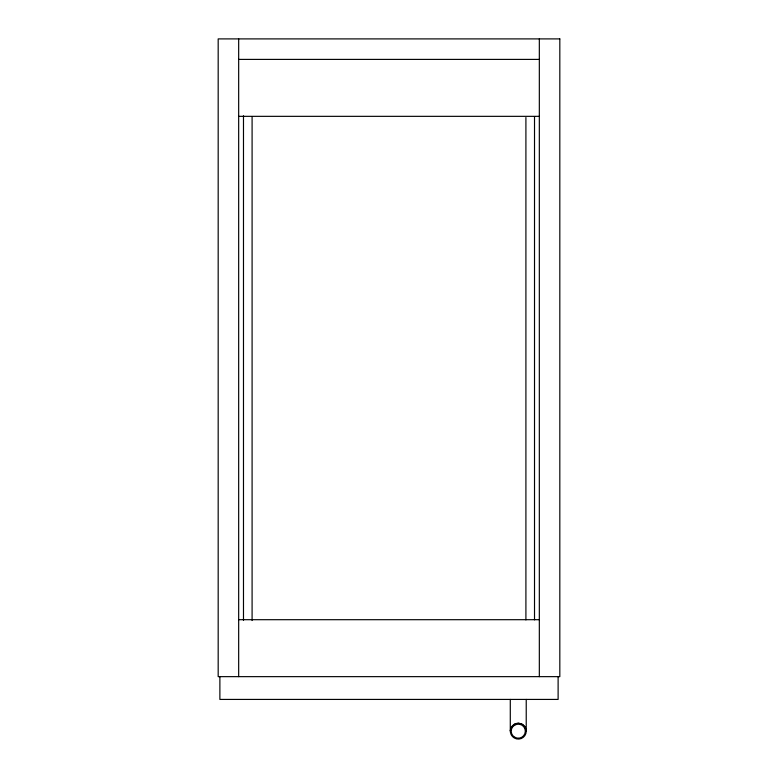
<?xml version="1.0" encoding="UTF-8"?>
<svg xmlns="http://www.w3.org/2000/svg" width="778" height="778" viewBox="0 0 778 778"><rect width="100%" height="100%" fill="white"/><g stroke="black" fill="none" stroke-linecap="round" stroke-linejoin="round"><path stroke-width="1.17" d="M238.671 59.4L539.329 59.4M238.671 116.34L539.329 116.34M238.671 619.696L539.329 619.696M558.118 676.646L558.118 699.422L219.882 699.422L219.882 676.646M539.329 38.9L539.329 676.646M534.515 116.505L534.515 619.852M526.229 699.422L526.229 731.164A7.916 7.916 0 0 1 514.355 738.03A7.916 7.916 0 0 1 514.268 724.299L518.255 723.229L522.242 724.299L525.16 727.197L526.229 731.164A7.916 7.916 0 0 0 514.355 724.299L511.35 727.197L510.29 731.164L510.29 699.422M525.909 117.507L525.909 619.92M252.091 116.904L252.091 620.533M243.485 115.776L243.485 620.329M238.671 38.9L238.671 676.646M514.725 737.262A7.021 7.021 0 0 1 514.725 725.077M514.793 725.077A7.021 7.021 0 0 1 525.325 731.164A7.021 7.021 0 0 1 514.793 737.252M559.82 38.9L218.18 38.9L218.18 676.646L559.82 676.646L559.82 38.9"/></g></svg>
